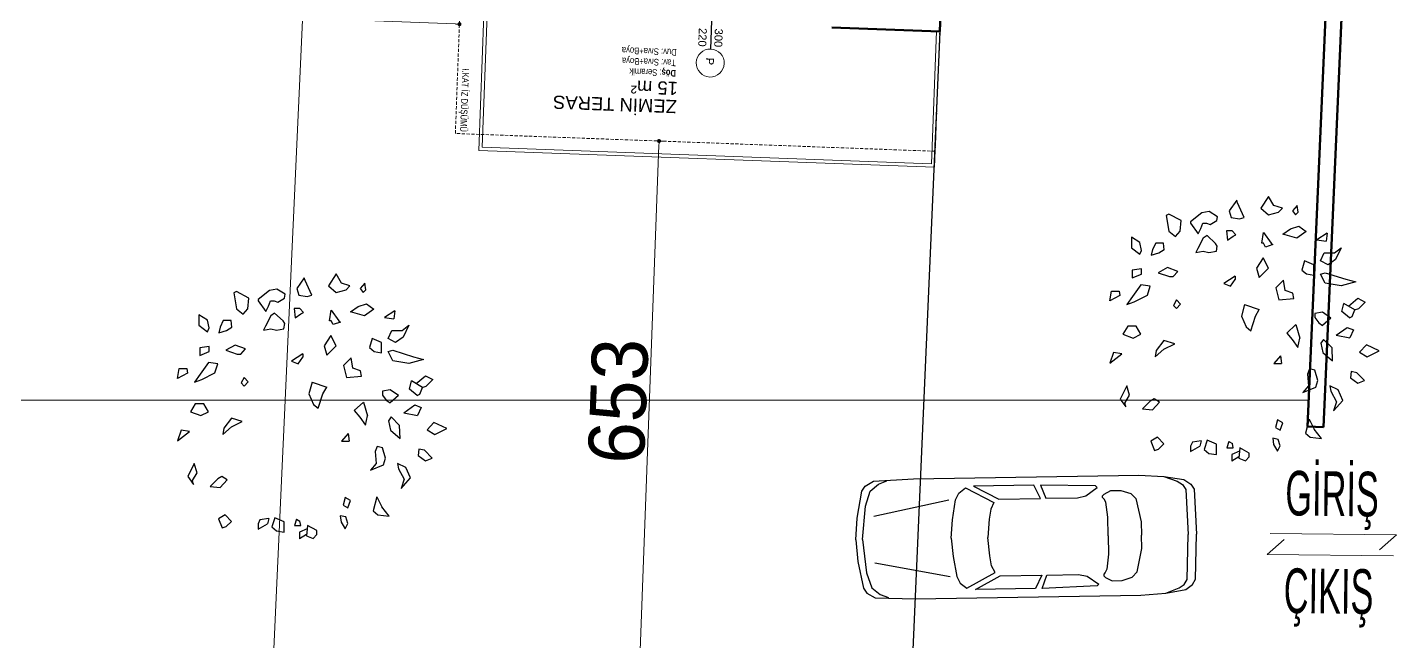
# Model space of a CAD drawing. Header units: centimetres. Extents: x 63871 to 181827, y -95930 to 42199.
# Drawn here: x 155724 to 157435, y 31409 to 32177 of the extents above; entities that cross this region are included whole.
import ezdxf

# ---------------------------------------------------------------- set-up
doc = ezdxf.new("R2010")
doc.units = ezdxf.units.CM
doc.linetypes.add('11-021_500-SatisOfisi_220512$0${ Diamond }', pattern=[12, 4, -2, 2, 2, -2])
for name, color, linetype, lineweight in [('A-AREA-IDEN', 7, 'Continuous', 9), ('A-FLOR-HRAL', 11, 'Continuous', 9), ('A-WALL', 12, 'Continuous', 50), ('ARA SINIRLAR', 225, 'Continuous', 15), ('İz DÜŞÜMÜ', 7, '11-021_500-SatisOfisi_220512$0${ Diamond }', 18), ('OLUK', 222, 'Continuous', 15), ('PARSEL SINIRI', 12, 'Continuous', 50), ('ÇEKME MESAFESİ', 5, 'Continuous', 25)]:
    doc.layers.add(name, color=color, linetype=linetype, lineweight=lineweight)
for name, color, linetype in [('Bitirme - Duvar', 7, 'Continuous'), ('CAY', 94, 'Continuous'), ('Dıış Ölçü', 140, 'Continuous'), ('furn', 7, 'Continuous')]:
    doc.layers.add(name, color=color, linetype=linetype)
doc.styles.add('Arial', font='Arial.ttf', dxfattribs={"height": 250})
doc.styles.add('MtXpl_Arial_Narrow', font='')
doc.styles.add('MtXpl_Arial_Narrow_1', font='')
doc.styles.add('OLUŞTURULMUŞ_STİL_1', font='Arial.ttf')
doc.styles.add('RomanS', font='')
doc.styles.get('MtXpl_Arial_Narrow').set_extended_font_data('Arial Narrow', bold=True)
doc.styles.get('MtXpl_Arial_Narrow_1').set_extended_font_data('Arial Narrow')
doc.styles.get('RomanS').set_extended_font_data('Stylus BT')
doc.dimstyles.new('BÖYÜK', dxfattribs={"dimtxt": 70, "dimasz": 5, "dimexe": 5, "dimexo": 5, "dimgap": 2, "dimtad": 3, "dimdec": 0, "dimzin": 0, "dimdsep": 46, "dimtxsty": 'RomanS', "dimblk": 'DOT', "dimcen": 5, "dimadec": 0, "dimazin": 0, "dimtfac": 1, "dimtdec": 0, "dimtix": 1, "dimtofl": 0, "dimtmove": 1, "dimatfit": 0, "dimldrblk": 'DOT', "dimfxl": 10, "dimfxlon": 1, "dimtolj": 1, "dimtzin": 0, "dimarcsym": 0})

# ---------------------------------------------------------------- blocks, each defined once
blk = doc.blocks.new('HRD')
at = {"layer": 'A-FLOR-HRAL'}
for p, q in [((154389.6, 36367.5), (153819.6, 36367.5)), ((153819.6, 36367.5), (153819.6, 36197.5)), ((154385.6, 36363.5), (153823.6, 36363.5)), ((153823.6, 36363.5), (153823.6, 36197.5)), ((154385.6, 36197.5), (154385.6, 36363.5)), ((154389.6, 36197.5), (154389.6, 36367.5))]:
    blk.add_line(p, q, dxfattribs=at)
at = {"layer": 'A-WALL', "lineweight": 53}
for p, q in [((153819.6, 35782.5), (153819.6, 36197.5)), ((153819.6, 36197.5), (153954.6, 36197.5))]:
    blk.add_line(p, q, dxfattribs=at)
at = {"layer": 'Bitirme - Duvar', "color": 161, "linetype": 'Continuous', "lineweight": 25}
blk.add_line((154104.6, 36230.2), (154104.6, 36182.7), dxfattribs=at)
at = {"layer": 'Bitirme - Duvar', "color": 251, "linetype": 'Continuous', "lineweight": 15}
for start, end in [(0, 180), (180, 0)]:
    blk.add_arc((154104.6, 36247.7), 17.5, start, end, dxfattribs=at)
at = {"layer": 'İz DÜŞÜMÜ'}
blk.add_lwpolyline([(153819.6, 36347.5), (154419.6, 36347.5), (154419.6, 35292.5), (154159.6, 35292.5), (154159.6, 35357.5), (153819.6, 35357.5), (153819.6, 36347.5)], dxfattribs=at)
for s, height, rotation, style, p in [('I.KAT İZ DÜŞÜMÜ', 8.316, 89.957, 'MtXpl_Arial_Narrow_1', (154413.8, 36265.8)), ('Döş', 8.32, 359.957, 'MtXpl_Arial_Narrow', (154147, 36258)), ('Tav: Sıva+Boya', 8.316, 359.957, 'MtXpl_Arial_Narrow_1', (154147.5, 36245)), (': Seramik', 8.32, 359.957, 'MtXpl_Arial_Narrow_1', (154165, 36258)), ('Duv: Sıva+Boya', 8.316, 359.957, 'MtXpl_Arial_Narrow_1', (154147, 36231.9))]:
    blk.add_text(s, height=height, rotation=rotation, dxfattribs=dict(style=style)).set_placement(p)
at = {"layer": 'A-AREA-IDEN', "width": 224.2, "attachment_point": 2, "line_spacing_factor": 0.941778, "style": 'Arial'}
for s, insert, char_height in [('ZEMİN TERAS', (154221.7, 36312), 16.469), ('15 m²', (154173.3, 36289.3), 16.47)]:
    blk.add_mtext(s, dxfattribs=dict(at, insert=insert, char_height=char_height))
at = {"layer": 'Bitirme - Duvar', "linetype": 'Continuous', "char_height": 10, "attachment_point": 7, "rotation": 90, "style": 'OLUŞTURULMUŞ_STİL_1'}
for s, insert in [('\\A1;P', (154110.2, 36241)), ('\\A1;300', (154100.6, 36204.3)), ('\\A1;220', (154120.6, 36204.3))]:
    blk.add_mtext(s, dxfattribs=dict(at, insert=insert))
blk = doc.blocks.new('02PCAR03')
at = {"color": 0, "linetype": 'ByBlock'}
for p, q in [((-197, 33), (-201, 30)), ((-185, 35), (-197, 33)), ((-185, 35), (-193, 32)), ((-170, 36), (-185, 35)), ((-35, 36), (-170, 36)), ((-11, 35), (-35, 36)), ((-14, 33), (-19, 35)), ((-9, 29), (-14, 33)), ((-6, 32), (-11, 35)), ((-203, 27), (-204, 0)), ((-201, 30), (-203, 27)), ((-198, 27), (-199, 0)), ((-196, 30), (-198, 27)), ((-193, 32), (-196, 30)), ((-165, 25), (-168, 22)), ((-159, 27), (-165, 25)), ((-153, 27), (-159, 27)), ((-149, 25), (-153, 27)), ((-148, 24), (-149, 25)), ((-145, 29), (-144, 30)), ((-138, 24), (-145, 29)), ((-144, 30), (-111, 31)), ((-111, 31), (-114, 23)), ((-111, 23), (-107, 31)), ((-107, 31), (-71, 31)), ((-71, 31), (-86, 23)), ((-66, 30), (-83, 21)), ((-62, 27), (-66, 30)), ((-60, 23), (-62, 27)), ((-6, 20), (-9, 29)), ((-4, 29), (-6, 32)), ((-1, 13), (-4, 29)), ((-168, 22), (-171, 8)), ((-151, 11), (-150, 20)), ((-150, 20), (-149, 22)), ((-149, 22), (-148, 23)), ((-148, 23), (-148, 24)), ((-133, 23), (-138, 24)), ((-114, 23), (-133, 23)), ((-86, 23), (-111, 23)), ((-83, 21), (-81, 17)), ((-81, 17), (-80, 11)), ((-58, 11), (-60, 23)), ((-11, 14), (-56, 23)), ((-4, 0), (-6, 20)), ((-151, 0), (-151, 11)), ((-80, 11), (-79, 0)), ((-57, 0), (-58, 11)), ((0, 0), (-1, 13)), ((-203, -27), (-204, 0)), ((-198, -27), (-199, 0)), ((-171, 8), (-171, 0)), ((-171, -8), (-171, 0)), ((-151, 0), (-151, -11)), ((-80, -11), (-79, 0)), ((-57, 0), (-58, -11)), ((-4, 0), (-6, -20)), ((0, 0), (-1, -13)), ((-168, -22), (-171, -8)), ((-151, -11), (-150, -20)), ((-81, -17), (-80, -11)), ((-58, -11), (-60, -23)), ((-11, -14), (-56, -23)), ((-1, -13), (-4, -29)), ((-165, -25), (-168, -22)), ((-150, -20), (-149, -22)), ((-149, -22), (-148, -23)), ((-148, -24), (-149, -25)), ((-148, -23), (-148, -24)), ((-138, -24), (-145, -29)), ((-133, -23), (-138, -24)), ((-114, -23), (-133, -23)), ((-111, -31), (-114, -23)), ((-86, -23), (-111, -23)), ((-111, -23), (-107, -31)), ((-71, -31), (-86, -23)), ((-83, -21), (-81, -17)), ((-66, -30), (-83, -21)), ((-60, -23), (-62, -27)), ((-6, -20), (-9, -29)), ((-201, -30), (-203, -27)), ((-197, -33), (-201, -30)), ((-196, -30), (-198, -27)), ((-193, -32), (-196, -30)), ((-185, -35), (-193, -32)), ((-159, -27), (-165, -25)), ((-153, -27), (-159, -27)), ((-149, -25), (-153, -27)), ((-145, -29), (-144, -30)), ((-144, -30), (-111, -31)), ((-107, -31), (-71, -31)), ((-62, -27), (-66, -30)), ((-9, -29), (-14, -33)), ((-6, -32), (-11, -35)), ((-4, -29), (-6, -32)), ((-185, -35), (-197, -33)), ((-170, -36), (-185, -35)), ((-35, -36), (-170, -36)), ((-11, -35), (-35, -36)), ((-14, -33), (-19, -35))]:
    blk.add_line(p, q, dxfattribs=at)
blk = doc.blocks.new('_Dot')
at = {"color": 0, "linetype": 'ByBlock', "lineweight": -2}
blk.add_line((-0.5, 0), (-1, 0), dxfattribs=at)
at = {"color": 0, "linetype": 'ByBlock', "const_width": 0.5}
blk.add_lwpolyline([(-0.25, 0, 1), (0.25, 0, 1)], format="xyb", close=True, dxfattribs=at)
blk = doc.blocks.new('*D244')
at = {"layer": 'Defpoints', "color": 0, "transparency": 16777216}
for p in [(84.8, 15852.3), (84.8, 15852.3), (60.5, 15199.4)]:
    blk.add_point(p, dxfattribs=at)
at = {"layer": 'Dıış Ölçü', "color": 0, "lineweight": -2, "transparency": 16777216}
for p, q in [((60.7, 15204.4), (84.6, 15847.3)), ((84.8, 15852.3), (89.8, 15852.1)), ((60.5, 15199.4), (65.5, 15199.3))]:
    blk.add_line(p, q, dxfattribs=at)
at = {"layer": 'Dıış Ölçü', "color": 0, "lineweight": -2, "transparency": 16777216, "xscale": 5, "yscale": 5, "zscale": 5}
for p, rotation in [((84.8, 15852.3), 87.87361722025963), ((60.5, 15199.4), 267.8736172202596)]:
    blk.add_blockref('_Dot', p, dxfattribs=dict(at, rotation=rotation))
at = {"layer": 'Dıış Ölçü', "color": 0, "transparency": 16777216, "insert": (34.2, 15527.3), "char_height": 70, "attachment_point": 5, "rotation": 87.8736, "style": 'RomanS'}
blk.add_mtext('\\A1;653', dxfattribs=at)
blk = doc.blocks.new('*D246')
at = {"layer": 'Defpoints', "color": 0, "transparency": 16777216}
for p in [(-796.3, 16015.6), (-164.6, 15998.4), (-164.9, 15992.1)]:
    blk.add_point(p, dxfattribs=at)
at = {"layer": 'Dıış Ölçü', "color": 0, "lineweight": -2, "transparency": 16777216}
for p, q in [((-796.1, 16020.6), (-795.9, 16026.9)), ((-791.1, 16021.7), (-169.6, 15998.6)), ((-164.7, 15997.1), (-164.5, 16003.4))]:
    blk.add_line(p, q, dxfattribs=at)
at = {"layer": 'Dıış Ölçü', "color": 0, "lineweight": -2, "transparency": 16777216, "xscale": 5, "yscale": 5, "zscale": 5}
for p, rotation in [((-796.1, 16021.9), 177.8731903117569), ((-164.6, 15998.4), 357.8731903117569)]:
    blk.add_blockref('_Dot', p, dxfattribs=dict(at, rotation=rotation))
at = {"layer": 'Dıış Ölçü', "color": 0, "transparency": 16777216, "insert": (-478.9, 16048.4), "char_height": 70, "attachment_point": 5, "rotation": 357.8732, "style": 'RomanS'}
blk.add_mtext('\\A1;632', dxfattribs=at)
blk = doc.blocks.new('A$C5AA32782')
at = {"layer": 'CAY'}
for p, q in [((452.9, 931.4, 0), (426.3, 893.8, 0)), ((456.2, 922, 0), (452.9, 931.4, 0)), ((566, 945.5, 0), (539.4, 903.2, 0)), ((585.9, 912.6, 0), (566, 945.5, 0)), ((211.1, 882.5, 0), (201.2, 877.8, 0)), ((254.4, 859, 0), (211.1, 882.5, 0)), ((328.5, 887.1, 0), (288.5, 854.2, 0)), ((355.1, 891.8, 0), (328.5, 887.1, 0)), ((385, 873, 0), (355.1, 891.8, 0)), ((426.3, 893.8, 0), (432.9, 870.3, 0)), ((479.5, 870.3, 0), (456.2, 922, 0)), ((539.4, 903.2, 0), (566, 879.7, 0)), ((566, 879.7, 0), (602.6, 889.1, 0)), ((615.9, 903.2, 0), (585.9, 912.6, 0)), ((602.6, 889.1, 0), (615.9, 903.2, 0)), ((669.1, 912.6, 0), (652.5, 893.8, 0)), ((652.5, 893.8, 0), (662.4, 879.7, 0)), ((662.4, 879.7, 0), (672.4, 889.1, 0)), ((672.4, 889.1, 0), (669.1, 912.6, 0)), ((201.2, 877.8, 0), (211.1, 821.4, 0)), ((251, 821.4, 0), (254.4, 859, 0)), ((288.5, 854.2, 0), (288.5, 849.5, 0)), ((288.5, 849.5, 0), (315.2, 811.9, 0)), ((315.2, 811.9, 0), (325.1, 830.7, 0)), ((325.1, 830.7, 0), (331.8, 849.5, 0)), ((331.8, 849.5, 0), (345.1, 849.5, 0)), ((345.1, 849.5, 0), (358.4, 844.8, 0)), ((358.4, 844.8, 0), (381.7, 858.9, 0)), ((381.7, 858.9, 0), (385, 873, 0)), ((432.9, 870.3, 0), (462.9, 865.6, 0)), ((462.9, 865.6, 0), (479.5, 870.3, 0)), ((644.5, 829.4, 0), (674.4, 838.7, 0)), ((674.4, 838.7, 0), (701, 820, 0)), ((107, 781, 0), (77, 799.8, 0)), ((77, 799.8, 0), (77, 762.2, 0)), ((211.1, 821.4, 0), (234.4, 802.6, 0)), ((234.4, 802.6, 0), (251, 821.4, 0)), ((333.7, 796.5, 0), (313.8, 759, 0)), ((347, 805.9, 0), (333.7, 796.5, 0)), ((377, 777.7, 0), (347, 805.9, 0)), ((436.8, 821.9, 0), (416.8, 821.9, 0)), ((416.8, 821.9, 0), (420.1, 789, 0)), ((420.1, 789, 0), (440.1, 803.1, 0)), ((450.1, 807.8, 0), (436.8, 821.9, 0)), ((440.1, 803.1, 0), (450.1, 807.8, 0)), ((542.4, 778.7, 0), (549.1, 816.3, 0)), ((549.1, 816.3, 0), (575.7, 778.7, 0)), ((617.8, 810.6, 0), (644.5, 829.4, 0)), ((667.7, 796.5, 0), (617.8, 810.6, 0)), ((701, 820, 0), (667.7, 796.5, 0)), ((776.2, 813.8, 0), (739, 790.4, 0)), ((739, 790.4, 0), (772.2, 785.7, 0)), ((776.2, 813.8, 0), (772.2, 785.7, 0)), ((77, 762.2, 0), (107, 738.7, 0)), ((113.6, 752.8, 0), (107, 781, 0)), ((107, 738.7, 0), (113.6, 752.8, 0)), ((152.9, 755.4, 0), (147.3, 735.9, 0)), ((147.3, 735.9, 0), (175, 743.7, 0)), ((163.9, 778.9, 0), (152.9, 755.4, 0)), ((191.6, 778.9, 0), (163.9, 778.9, 0)), ((175, 743.7, 0), (194.4, 755.4, 0)), ((194, 755.2, 0), (191.6, 778.9, 0)), ((313.8, 759, 0), (307.1, 744.9, 0)), ((307.1, 744.9, 0), (333.7, 749.6, 0)), ((333.7, 749.6, 0), (353.7, 744.9, 0)), ((353.7, 744.9, 0), (380.3, 749.6, 0)), ((383.6, 768.3, 0), (377, 777.7, 0)), ((380.3, 749.6, 0), (383.6, 768.3, 0)), ((549.1, 778.7, 0), (542.4, 778.7, 0)), ((555.7, 764.6, 0), (549.1, 778.7, 0)), ((582.4, 774, 0), (555.7, 764.6, 0)), ((575.7, 778.7, 0), (582.4, 774, 0)), ((752.3, 715.2, 0), (765.6, 743.4, 0)), ((765.6, 743.4, 0), (802.2, 743.4, 0)), ((802.2, 743.4, 0), (825.4, 762.2, 0)), ((825.4, 762.2, 0), (805.5, 719.9, 0)), ((113.6, 687.1, 0), (80.3, 682.4, 0)), ((113.6, 668.3, 0), (113.6, 687.1, 0)), ((206.1, 691.9, 0), (172.9, 673.1, 0)), ((242.7, 677.8, 0), (206.1, 691.9, 0)), ((547, 726.4, 0), (523.7, 688.8, 0)), ((523.7, 688.8, 0), (533.7, 655.9, 0)), ((533.7, 655.9, 0), (566.9, 688.8, 0)), ((566.9, 688.8, 0), (547, 726.4, 0)), ((695, 715.3, 0), (685, 682.5, 0)), ((728.2, 701.2, 0), (695, 715.3, 0)), ((728.2, 663.7, 0), (728.2, 701.2, 0)), ((778.9, 701.1, 0), (752.3, 715.2, 0)), ((805.5, 719.9, 0), (778.9, 701.1, 0)), ((80.3, 682.4, 0), (80.3, 654.2, 0)), ((80.3, 654.2, 0), (113.6, 668.3, 0)), ((172.9, 673.1, 0), (212.8, 659, 0)), ((212.8, 659, 0), (226.1, 659, 0)), ((226.1, 659, 0), (242.7, 677.8, 0)), ((447.5, 660.3, 0), (407.6, 634.6, 0)), ((430.9, 625.3, 0), (447.5, 648.7, 0)), ((447.5, 660.3, 0), (447.5, 648.7, 0)), ((619.8, 646.7, 0), (593.2, 618.5, 0)), ((626.5, 609.1, 0), (619.8, 646.7, 0)), ((685, 682.5, 0), (701.6, 668.4, 0)), ((701.6, 668.4, 0), (728.2, 663.7, 0)), ((752.3, 668.3, 0), (768.9, 673, 0)), ((768.9, 635.4, 0), (752.3, 668.3, 0)), ((768.9, 673, 0), (842.1, 649.5, 0)), ((825.4, 626, 0), (768.9, 635.4, 0)), ((878.7, 640.1, 0), (825.4, 626, 0)), ((842.1, 649.5, 0), (878.7, 640.1, 0)), ((0.4, 572.3, 0), (5.9, 607.5, 0)), ((36.4, 591.8, 0), (0.4, 572.3, 0)), ((5.9, 607.5, 0), (33.6, 607.5, 0)), ((33.6, 607.5, 0), (36.4, 591.8, 0)), ((80.9, 587.7, 0), (60.9, 559.5, 0)), ((110.8, 630, 0), (80.9, 587.7, 0)), ((87.6, 568.9, 0), (134.1, 592.4, 0)), ((144.1, 625.3, 0), (110.8, 630, 0)), ((134.1, 592.4, 0), (144.1, 625.3, 0)), ((407.6, 634.6, 0), (430.9, 625.3, 0)), ((593.2, 618.5, 0), (603.2, 576.2, 0)), ((653.1, 599.7, 0), (626.5, 609.1, 0)), ((656.4, 580.9, 0), (653.1, 599.7, 0)), ((60.9, 559.5, 0), (87.6, 568.9, 0)), ((238.2, 576, 0), (227.1, 556.4, 0)), ((227.1, 556.4, 0), (238.2, 544.7, 0)), ((252.1, 560.3, 0), (238.2, 576, 0)), ((238.2, 544.7, 0), (252.1, 560.3, 0)), ((480.7, 559.5, 0), (469.6, 517.6, 0)), ((480.7, 559.5, 0), (532.8, 541.1, 0)), ((519.5, 517.6, 0), (532.8, 541.1, 0)), ((603.2, 576.2, 0), (656.4, 580.9, 0)), ((827.9, 533.9, 0), (835.1, 563.5, 0)), ((875, 540, 0), (835.1, 563.5, 0)), ((851.7, 554.1, 0), (885, 582.3, 0)), ((865, 516.5, 0), (875, 540, 0)), ((873.9, 540.7, 0), (888.3, 544.7, 0)), ((885, 582.3, 0), (911.6, 568.2, 0)), ((911.6, 568.2, 0), (888.3, 544.7, 0)), ((469.6, 517.6, 0), (486.2, 480, 0)), ((502.9, 465.9, 0), (519.5, 517.6, 0)), ((758.9, 532, 0), (732.3, 527.3, 0)), ((732.3, 527.3, 0), (732.3, 513.2, 0)), ((732.3, 513.2, 0), (745.6, 494.4, 0)), ((745.6, 494.4, 0), (758.9, 485, 0)), ((788.5, 511.1, 0), (758.9, 532, 0)), ((788.5, 511.1, 0), (758.9, 485, 0)), ((855.1, 511.8, 0), (827.9, 533.9, 0)), ((855.1, 511.8, 0), (865, 516.5, 0)), ((63.9, 482, 0), (47.2, 453.8, 0)), ((47.2, 453.8, 0), (83.8, 439.7, 0)), ((93.8, 482, 0), (63.9, 482, 0)), ((83.8, 439.7, 0), (110.4, 453.8, 0)), ((110.4, 453.8, 0), (93.8, 482, 0)), ((486.2, 480, 0), (502.9, 465.9, 0)), ((664, 488.3, 0), (631.4, 457.6, 0)), ((631.4, 457.6, 0), (651.4, 434.1, 0)), ((664, 488.3, 0), (678, 438.8, 0)), ((807.7, 450.2, 0), (846.9, 477.9, 0)), ((807.7, 450.2, 0), (856.9, 440.3, 0)), ((846.9, 477.9, 0), (870.2, 468.5, 0)), ((870.2, 468.5, 0), (856.9, 440.3, 0)), ((162.3, 372.1, 0), (192.8, 399.5, 0)), ((165.1, 395.5, 0), (162.3, 372.1, 0)), ((192.8, 430.8, 0), (165.1, 395.5, 0)), ((231.6, 419, 0), (192.8, 430.8, 0)), ((192.8, 399.5, 0), (231.6, 419, 0)), ((651.4, 434.1, 0), (671.4, 405.9, 0)), ((671.4, 405.9, 0), (678, 438.8, 0)), ((762.3, 435, 0), (752.8, 421.6, 0)), ((752.8, 421.6, 0), (759.9, 388.1, 0)), ((793.1, 404.9, 0), (762.3, 435, 0)), ((795.4, 358, 0), (793.1, 404.9, 0)), ((915.7, 415.1, 0), (891.6, 389.5, 0)), ((961, 393.8, 0), (915.7, 415.1, 0)), ((918.8, 372.4, 0), (961, 393.8, 0)), ((13.3, 387.6, 0), (0, 350, 0)), ((0, 350, 0), (43.2, 382.9, 0)), ((43.2, 382.9, 0), (13.3, 387.6, 0)), ((609.3, 376.3, 0), (585.9, 348.8, 0)), ((585.9, 348.8, 0), (612.6, 348.8, 0)), ((609.3, 376.3, 0), (612.6, 348.8, 0)), ((759.9, 388.1, 0), (795.4, 358, 0)), ((891.6, 389.5, 0), (918.8, 372.4, 0)), ((712.3, 330, 0), (705.7, 311.2, 0)), ((705.7, 311.2, 0), (709, 268.9, 0)), ((732.3, 325.3, 0), (712.3, 330, 0)), ((742.3, 287.7, 0), (732.3, 325.3, 0)), ((862, 320.6, 0), (858.7, 297.1, 0)), ((858.7, 297.1, 0), (885.3, 278.3, 0)), ((882, 315.9, 0), (862, 320.6, 0)), ((908.6, 287.7, 0), (882, 315.9, 0)), ((60.4, 268.9, 0), (37.1, 221.9, 0)), ((70.4, 236, 0), (60.4, 268.9, 0)), ((709, 268.9, 0), (689.1, 245.4, 0)), ((689.1, 245.4, 0), (735.6, 264.2, 0)), ((735.6, 264.2, 0), (742.3, 287.7, 0)), ((815.5, 254.8, 0), (785.5, 268.9, 0)), ((785.5, 268.9, 0), (788.8, 250.1, 0)), ((788.8, 250.1, 0), (808.8, 212.5, 0)), ((788.8, 250.1, 0), (808.8, 212.5, 0)), ((832.1, 217.2, 0), (815.5, 254.8, 0)), ((885.3, 278.3, 0), (908.6, 287.7, 0)), ((37.1, 221.9, 0), (57.1, 193.7, 0)), ((53.7, 207.8, 0), (70.4, 236, 0)), ((57.1, 193.7, 0), (53.7, 207.8, 0)), ((144.4, 214.7, 0), (116.7, 187.3, 0)), ((158.3, 222.5, 0), (144.4, 214.7, 0)), ((152.8, 183.4, 0), (177.7, 210.8, 0)), ((177.7, 210.8, 0), (158.3, 222.5, 0)), ((798.8, 179.6, 0), (832.1, 217.2, 0)), ((808.8, 212.5, 0), (798.8, 179.6, 0)), ((116.7, 187.3, 0), (152.8, 183.4, 0)), ((598.8, 147.3, 0), (591.7, 120.5, 0)), ((617.8, 137.2, 0), (598.8, 147.3, 0)), ((711.9, 149.9, 0), (699, 99.8, 0)), ((711.9, 149.9, 0), (729, 113.9, 0)), ((591.7, 120.5, 0), (608.3, 110.5, 0)), ((608.3, 110.5, 0), (617.8, 137.2, 0)), ((699, 99.8, 0), (715.7, 85.7, 0)), ((755.6, 81, 0), (729, 113.9, 0)), ((170.2, 85.7, 0), (146.9, 71.6, 0)), ((146.9, 71.6, 0), (160.2, 38.7, 0)), ((193.4, 62.2, 0), (170.2, 85.7, 0)), ((173.5, 43.4, 0), (193.4, 62.2, 0)), ((294.7, 67.6, 0), (288.1, 53.5, 0)), ((288.1, 53.5, 0), (288.1, 34.7, 0)), ((288.1, 34.7, 0), (321.3, 53.5, 0)), ((325.8, 72.5, 0), (294.7, 67.6, 0)), ((325.8, 72.5, 0), (321.3, 53.5, 0)), ((347.3, 75.1, 0), (337.3, 42.2, 0)), ((380.6, 61, 0), (347.3, 75.1, 0)), ((380.6, 23.4, 0), (380.6, 61, 0)), ((424.6, 70.4, 0), (418.1, 47.4, 0)), ((424.6, 70.4, 0), (437.5, 63.1, 0)), ((440.3, 47.4, 0), (437.5, 63.1, 0)), ((601.4, 77.9, 0), (581.4, 82.6, 0)), ((581.4, 82.6, 0), (584.8, 59.1, 0)), ((584.8, 59.1, 0), (598.1, 35.6, 0)), ((598.1, 35.6, 0), (608, 54.4, 0)), ((608, 54.4, 0), (601.4, 77.9, 0)), ((715.7, 85.7, 0), (755.6, 81, 0)), ((160.2, 38.7, 0), (173.5, 43.4, 0)), ((337.3, 42.2, 0), (354, 28.1, 0)), ((354, 28.1, 0), (380.6, 23.4, 0)), ((418.1, 47.4, 0), (440.3, 47.4, 0)), ((462.9, 36.2, 0), (435.8, 23.5, 0)), ((435.8, 23.5, 0), (435.8, 0, 0)), ((461.1, 15.9, 0), (435.8, 0, 0)), ((463.9, 47.9, 0), (460.6, 10.4, 0)), ((460.6, 10.4, 0), (483.9, 1, 0)), ((497.2, 29.2, 0), (463.9, 47.9, 0)), ((483.9, 1, 0), (497.2, 15.1, 0)), ((497.2, 15.1, 0), (497.2, 29.2, 0))]:
    blk.add_line(p, q, dxfattribs=at)
blk = doc.blocks.new('yerleşim planı')
at = {"layer": 'A-AREA-IDEN'}
for p, q in [((844.4, 15335.6), (865.6, 15354.3)), ((848.3, 15361.9), (1006.3, 15359.9)), ((1006.3, 15359.9), (985.1, 15341.3)), ((1002.4, 15333.7), (844.4, 15335.6))]:
    blk.add_line(p, q, dxfattribs=at)
at = {"layer": 'ARA SINIRLAR'}
for p, q in [((-63.3, 22497.4), (-682.7, 8972.6)), ((-1451.2, 15528.2), (896.5, 15528.2))]:
    blk.add_line(p, q, dxfattribs=at)
at = {"layer": 'PARSEL SINIRI'}
for points in [[(915.1, 15494.7), (895, 15495.6), (920.7, 16083), (958.3, 16942.5)], [(915, 15494.7), (940.7, 16082.1), (978.3, 16941.6)]]:
    blk.add_lwpolyline(points, dxfattribs=at)
at = {"layer": 'ÇEKME MESAFESİ'}
blk.add_lwpolyline([(-40.8, 5105.4), (273.3, 12259), (441.1, 16103.9), (540.6, 18375.8), (609, 19935.4), (690.2, 21784.8), (634.2, 21857.2), (-544.7, 22109.6), (-620.1, 22142.8), (-3351.2, 23343.1), (-5431, 23015.7), (-6402.4, 20015.9), (-7155.9, 17689.8), (-7622.6, 16249.1), (-8469.2, 13634.5), (-9179.7, 11507.4), (-10271.3, 8561.4)], dxfattribs=at)
at = {"rotation": 177.873189238168}
blk.add_blockref('HRD', (155492.4, 46453.5), dxfattribs=at)
at = {"layer": 'CAY', "xscale": 0.3501001178103892, "yscale": 0.3501001178103892, "zscale": 0.3501001178103892}
for p in [(647.9, 15452.1, 0), (-517, 15355.1, 0)]:
    blk.add_blockref('A$C5AA32782', p, dxfattribs=at)
at = {"layer": 'furn', "linetype": 'Continuous', "xscale": 2.086125961570064, "yscale": 2.086125961570064, "zscale": 2.086125961570064, "rotation": 180.9296038315417}
blk.add_blockref('02PCAR03', (330.8, 15353.9), dxfattribs=at)
at = {"layer": 'A-AREA-IDEN', "style": 'Arial', "width": 0.55}
for s, p in [('GİRİŞ', (867, 15384.4)), ('ÇIKIŞ', (865, 15262.5))]:
    blk.add_text(s, height=55.8, rotation=359.2995, dxfattribs=at).set_placement(p)
at = {"layer": 'Dıış Ölçü'}
for p1, p2, distance, picture, middle in [((-796.3, 16015.6), (-164.9, 15992.1), 6.3, '*D246', (-478.9, 16048.4)), ((60.5, 15199.4), (84.8, 15852.3), 0, '*D244', (34.2, 15527.3))]:
    dim = blk.add_aligned_dim(p1=p1, p2=p2, distance=distance, dimstyle='BÖYÜK', dxfattribs=at)
    dim.commit()
    dim.dimension.update_dxf_attribs({"geometry": picture, "text_midpoint": middle})

msp = doc.modelspace()

# ---------------------------------------------------------------- block references
at = {"layer": 'OLUK'}
msp.add_blockref('yerleşim planı', (156428.8, 16182.6), dxfattribs=at)

doc.saveas('drawing.dxf')
